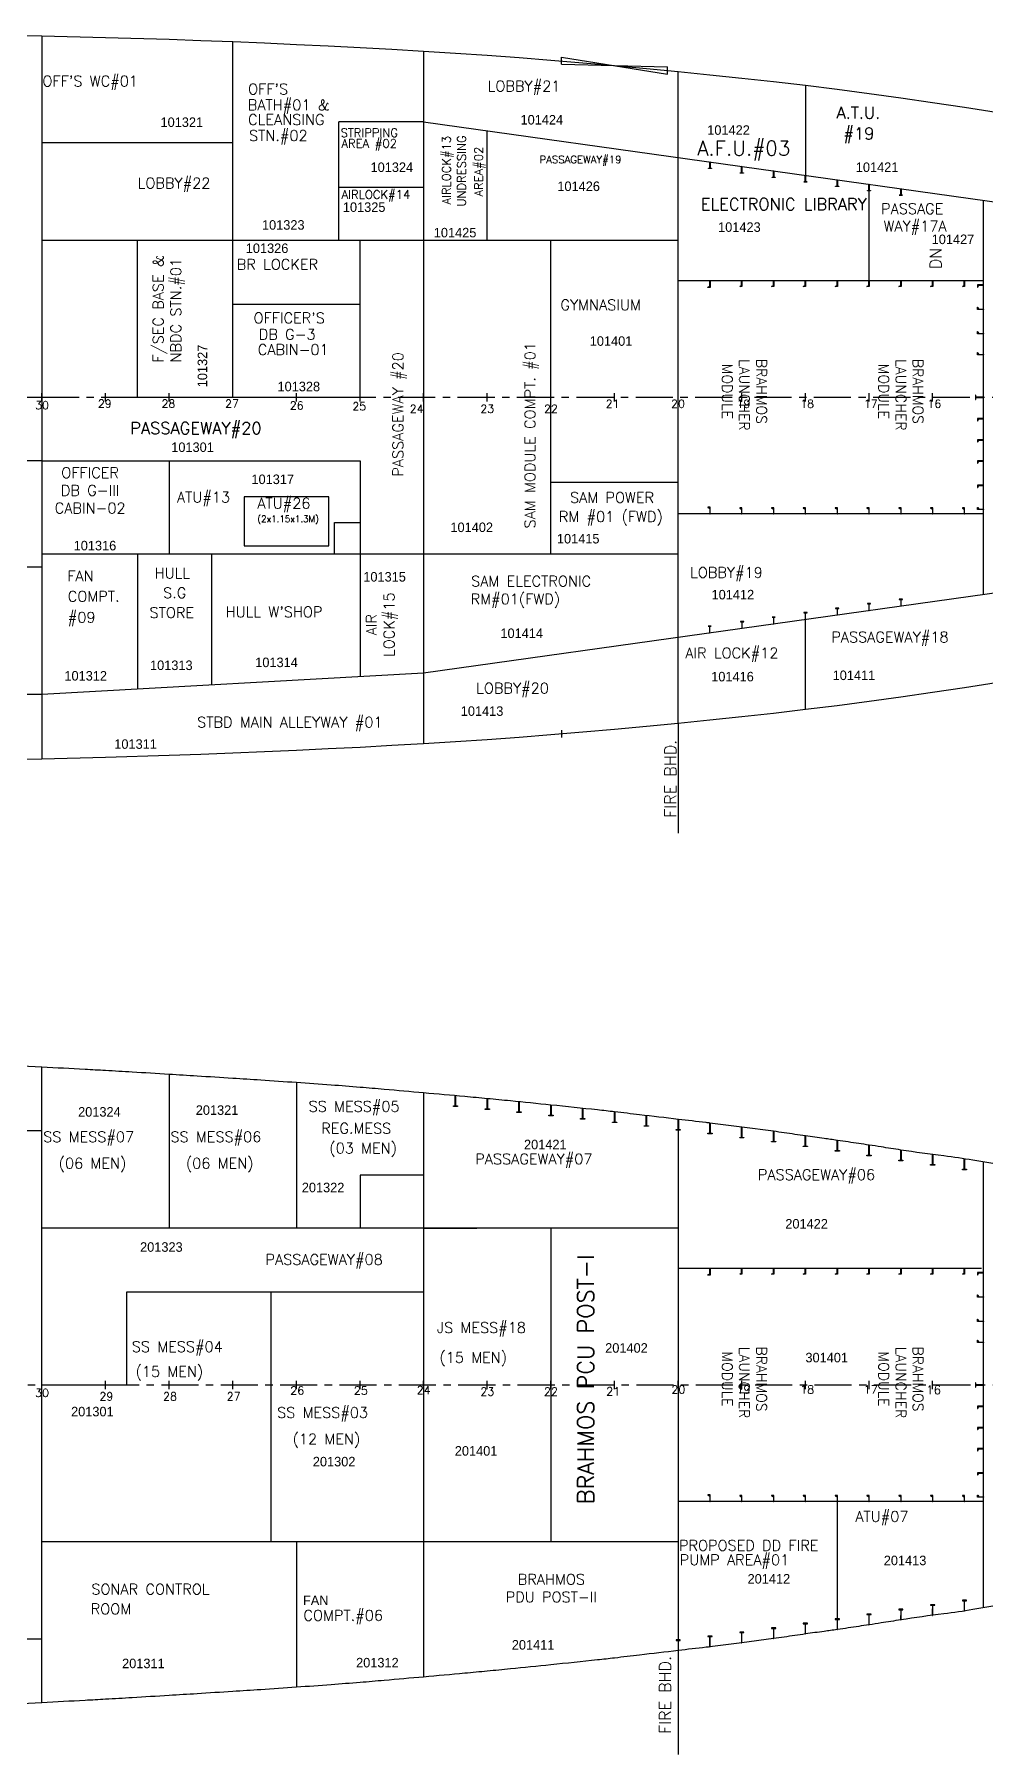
# Model space of a CAD drawing. Header units: millimetres. Extents: x 4499 to 177087, y -131598 to 56514.
# Drawn here: x 116877 to 139303, y -69140 to -28564 of the extents above; entities that cross this region are included whole.
import ezdxf
from ezdxf.enums import TextEntityAlignment as Align

# ---------------------------------------------------------------- set-up
doc = ezdxf.new("R2010")
doc.units = ezdxf.units.MM
doc.header["$LTSCALE"] = 700
doc.header["$MEASUREMENT"] = 0
doc.linetypes.add('CENTER', pattern=[2, 1.25, -0.25, 0.25, -0.25])
for name, color, linetype in [('00', 7, 'Continuous'), ('01', 7, 'Continuous'), ('1 DECK', 7, 'Continuous'), ('2 DECK', 7, 'Continuous'), ('3 DECK', 7, 'Continuous'), ('COMPT.NOS', 4, 'Continuous'), ('COMPTNAME', 7, 'Continuous')]:
    doc.layers.add(name, color=color, linetype=linetype)
doc.styles.add('ROMANS', font='romans.shx', dxfattribs={"height": 150})
doc.styles.add('style1', font='romans.shx', dxfattribs={"height": 250})

msp = doc.modelspace()

# ---------------------------------------------------------------- linework, layer by layer
at = {"color": 18, "true_color": 0x000000}
for p, q in [((117054, -28595), (117054, -45652)), ((126054, -28957), (126054, -45290)), ((132055, -44807), (132055, -29440)), ((135055, -29764), (135055, -31887)), ((126054, -30624), (140306, -32624)), ((132055, -33424), (117054, -33424)), ((121554, -37124), (121554, -33424)), ((129055, -40824), (129055, -33424)), ((121554, -34924), (124554, -34924)), ((102053, -37124), (117054, -37124)), ((109554, -37124), (117054, -37124)), ((117054, -37224), (117054, -37024)), ((117054, -37224), (117054, -37024)), ((118554, -37224), (118554, -37024)), ((120054, -37224), (120054, -37024)), ((123054, -37224), (123054, -37024)), ((124554, -37224), (124554, -37024)), ((126054, -37224), (126054, -37024)), ((127555, -37224), (127555, -37024)), ((129055, -37224), (129055, -37024)), ((130555, -37224), (130555, -37024)), ((132055, -37224), (132055, -37024)), ((133555, -37224), (133555, -37024)), ((135055, -37224), (135055, -37024)), ((136555, -37224), (136555, -37024)), ((138055, -37224), (138055, -37024)), ((117054, -38624), (121554, -38624)), ((120054, -38624), (120054, -40824)), ((120054, -38624), (120054, -40824)), ((132055, -40824), (117054, -40824)), ((102053, -41124), (117054, -41124)), ((126054, -43624), (140306, -41624)), ((135055, -44484), (135055, -42361)), ((70552, -44124), (117054, -44124)), ((117054, -67916), (117054, -52926)), ((120054, -53095), (120054, -56721)), ((123054, -53290), (123054, -56721)), ((126054, -53532), (126054, -67310)), ((109554, -54421), (117054, -54421)), ((132055, -56721), (117054, -56721)), ((129055, -56721), (129055, -64121)), ((129055, -56721), (129055, -64121)), ((122454, -58221), (122454, -64121)), ((117054, -60521), (117054, -60321)), ((118554, -60521), (118554, -60321)), ((120054, -60521), (120054, -60321)), ((121554, -60521), (121554, -60321)), ((123054, -60521), (123054, -60321)), ((124554, -60521), (124554, -60321)), ((126054, -60521), (126054, -60321)), ((127555, -60521), (127555, -60321)), ((129055, -60521), (129055, -60321)), ((130555, -60521), (130555, -60321)), ((132055, -60521), (132055, -60321)), ((133555, -60521), (133555, -60321)), ((135055, -60521), (135055, -60321)), ((136555, -60521), (136555, -60321)), ((138055, -60521), (138055, -60321)), ((132055, -64121), (117054, -64121)), ((117054, -66421), (109554, -66421))]:
    msp.add_line(p, q, dxfattribs=at)
at = {"color": 18, "linetype": 'Continuous', "true_color": 0x000000}
for p, q in [((121554, -33424), (121554, -28733)), ((121554, -31124), (117054, -31124)), ((89553, -37124), (117054, -37124)), ((132055, -54156), (132055, -66686))]:
    msp.add_line(p, q, dxfattribs=at)
at = {"color": 18, "linetype": 'ByBlock', "true_color": 0x000000}
for p, q in [((129305, -29270), (129305, -29102)), ((129305, -29102), (131805, -29502)), ((129305, -29270), (129305, -29102)), ((129305, -29102), (131805, -29502)), ((129305, -29270), (131805, -29333)), ((129305, -29270), (131805, -29333)), ((131805, -29502), (131805, -29333)), ((131805, -29502), (131805, -29333)), ((129305, -44978), (129305, -45146)), ((132055, -54156), (132055, -54656))]:
    msp.add_line(p, q, dxfattribs=at)
at = {"color": 18, "linetype": 'CENTER', "true_color": 0x000000}
msp.add_line((7870, -60421), (163784, -60421), dxfattribs=at)
at = {"color": 18, "true_color": 0x000000}
for points in [[(119304, -37124), (119304, -37124), (124554, -37124), (124554, -33424)], [(119304, -37124), (119304, -33424)], [(117054, -38624), (112804, -38624), (112804, -41124)], [(121554, -38624), (124554, -38624), (124554, -40824)], [(117054, -60421), (119054, -60421), (119054, -58221), (126054, -58221)]]:
    msp.add_lwpolyline(points, dxfattribs=at)
at = {"color": 18, "linetype": 'CENTER', "true_color": 0x000000}
msp.add_lwpolyline([(7322, -37124), (117054, -37124), (167714, -37124)], dxfattribs=at)
at = {"color": 18, "true_color": 0x000000}
msp.add_lwpolyline([(124554, -40824), (123954, -40824), (123954, -40074), (124554, -40074)], close=True, dxfattribs=at)
at = {"layer": '00', "color": 18, "true_color": 0x000000}
for p, q in [((124054, -33424), (124054, -30624)), ((126054, -30624), (124054, -30624)), ((126054, -32174), (124054, -32174)), ((139255, -41772), (139255, -32476)), ((117054, -44124), (126054, -43624)), ((139255, -65679), (139255, -55163)), ((139205, -57671), (132055, -57671)), ((139255, -63171), (132055, -63171))]:
    msp.add_line(p, q, dxfattribs=at)
at = {"layer": '01', "color": 18, "linetype": 'ByBlock', "true_color": 0x000000}
for p, q in [((127555, -33424), (127555, -30834)), ((132805, -31729), (132805, -31571)), ((133555, -31834), (133555, -31676)), ((134305, -31939), (134305, -31781)), ((135805, -31992), (135805, -32150)), ((137305, -32202), (137305, -32360)), ((129055, -39124), (132055, -39124)), ((119304, -40824), (119304, -43999)), ((121054, -40824), (121054, -43902)), ((132055, -44807), (132055, -47404)), ((126804, -53599), (126804, -53659)), ((127555, -53669), (127555, -53723)), ((128304, -53742), (128304, -53798)), ((129055, -53819), (129055, -53857)), ((129805, -53897), (129805, -53956)), ((130555, -53979), (130555, -54033)), ((131305, -54067), (131305, -54123)), ((126054, -56721), (127305, -56721)), ((117054, -60421), (117054, -59671)), ((123054, -64121), (123054, -67552)), ((138055, -65858), (138055, -65699)), ((138805, -65750), (138805, -65498)), ((136555, -66079), (136555, -65827)), ((137305, -65962), (137305, -65862)), ((132805, -66598), (132805, -66346)), ((133555, -66501), (133555, -66249)), ((134305, -66404), (134305, -66390)), ((135055, -66295), (135055, -66262)), ((132055, -66686), (132055, -69140))]:
    msp.add_line(p, q, dxfattribs=at)
for points in [[(132809, -31723), (132843, -31723), (132843, -31729), (132767, -31729), (132767, -31723), (132801, -31723), (132801, -31570), (132809, -31571)], [(133559, -31828), (133593, -31828), (133593, -31834), (133517, -31834), (133517, -31828), (133551, -31828), (133551, -31676), (133559, -31677)], [(134309, -31933), (134343, -31933), (134343, -31939), (134267, -31939), (134267, -31933), (134301, -31933), (134301, -31781), (134309, -31782)], [(135059, -32039), (135093, -32039), (135093, -32045), (135017, -32045), (135017, -32039), (135051, -32039), (135051, -31886), (135059, -31887)], [(135809, -32144), (135843, -32144), (135843, -32150), (135767, -32150), (135767, -32144), (135801, -32144), (135801, -31991), (135809, -31993)], [(136559, -32249), (136593, -32249), (136593, -32255), (136517, -32255), (136517, -32249), (136551, -32249), (136551, -32097), (136559, -32098)], [(137309, -32354), (137343, -32354), (137343, -32360), (137267, -32360), (137267, -32354), (137301, -32354), (137301, -32202), (137309, -32203)], [(132809, -34528), (132809, -34528), (132809, -34534), (132755, -34534), (132755, -34528), (132801, -34504), (132801, -34374), (132809, -34374)], [(133559, -34508), (133559, -34508), (133559, -34514), (133505, -34514), (133505, -34508), (133551, -34484), (133551, -34374), (133559, -34374)], [(134309, -34508), (134309, -34508), (134309, -34514), (134255, -34514), (134255, -34508), (134301, -34484), (134301, -34374), (134309, -34374)], [(135059, -34508), (135059, -34508), (135059, -34514), (135005, -34514), (135005, -34508), (135051, -34484), (135051, -34374), (135059, -34374)], [(135809, -34508), (135809, -34508), (135809, -34514), (135755, -34514), (135755, -34508), (135801, -34484), (135801, -34374), (135809, -34374)], [(136559, -34508), (136559, -34508), (136559, -34514), (136505, -34514), (136505, -34508), (136551, -34484), (136551, -34374), (136559, -34374)], [(137309, -34508), (137309, -34508), (137309, -34514), (137255, -34514), (137255, -34508), (137301, -34484), (137301, -34374), (137309, -34374)], [(138059, -34508), (138059, -34508), (138059, -34514), (138005, -34514), (138005, -34508), (138051, -34484), (138051, -34374), (138059, -34374)], [(138809, -34508), (138809, -34508), (138809, -34514), (138755, -34514), (138755, -34508), (138801, -34484), (138801, -34374), (138809, -34374)], [(139121, -34474), (139121, -34474), (139115, -34474), (139115, -34528), (139121, -34528), (139145, -34482), (139255, -34482), (139255, -34474)], [(139121, -35054), (139121, -35054), (139115, -35054), (139115, -35000), (139121, -35000), (139145, -35046), (139255, -35046), (139255, -35054)], [(139121, -35624), (139121, -35624), (139115, -35624), (139115, -35570), (139121, -35570), (139145, -35616), (139255, -35616), (139255, -35624)], [(139121, -36124), (139121, -36124), (139115, -36124), (139115, -36070), (139121, -36070), (139145, -36116), (139255, -36116), (139255, -36124)], [(139121, -37624), (139121, -37624), (139115, -37624), (139115, -37678), (139121, -37678), (139145, -37632), (139255, -37632), (139255, -37624)], [(139121, -38124), (139121, -38124), (139115, -38124), (139115, -38178), (139121, -38178), (139145, -38132), (139255, -38132), (139255, -38124)], [(139121, -38624), (139121, -38624), (139115, -38624), (139115, -38678), (139121, -38678), (139145, -38632), (139255, -38632), (139255, -38624)], [(139121, -39194), (139121, -39194), (139115, -39194), (139115, -39248), (139121, -39248), (139145, -39202), (139255, -39202), (139255, -39194)], [(123821, -39474), (121821, -39474), (121821, -40624), (123821, -40624)], [(132809, -39720), (132809, -39720), (132809, -39714), (132755, -39714), (132755, -39720), (132801, -39744), (132801, -39874), (132809, -39874)], [(133559, -39740), (133559, -39740), (133559, -39734), (133505, -39734), (133505, -39740), (133551, -39764), (133551, -39874), (133559, -39874)], [(134309, -39740), (134309, -39740), (134309, -39734), (134255, -39734), (134255, -39740), (134301, -39764), (134301, -39874), (134309, -39874)], [(135059, -39740), (135059, -39740), (135059, -39734), (135005, -39734), (135005, -39740), (135051, -39764), (135051, -39874), (135059, -39874)], [(135809, -39740), (135809, -39740), (135809, -39734), (135755, -39734), (135755, -39740), (135801, -39764), (135801, -39874), (135809, -39874)], [(136559, -39740), (136559, -39740), (136559, -39734), (136505, -39734), (136505, -39740), (136551, -39764), (136551, -39874), (136559, -39874)], [(137309, -39740), (137309, -39740), (137309, -39734), (137255, -39734), (137255, -39740), (137301, -39764), (137301, -39874), (137309, -39874)], [(138059, -39740), (138059, -39740), (138059, -39734), (138005, -39734), (138005, -39740), (138051, -39764), (138051, -39874), (138059, -39874)], [(138809, -39740), (138809, -39740), (138809, -39734), (138755, -39734), (138755, -39740), (138801, -39764), (138801, -39874), (138809, -39874)], [(139121, -39774), (139121, -39774), (139115, -39774), (139115, -39720), (139121, -39720), (139145, -39766), (139255, -39766), (139255, -39774)], [(135809, -42104), (135843, -42104), (135843, -42098), (135767, -42098), (135767, -42104), (135801, -42104), (135801, -42256), (135809, -42255)], [(136559, -41998), (136593, -41998), (136593, -41992), (136517, -41992), (136517, -41998), (136551, -41998), (136551, -42151), (136559, -42150)], [(137309, -41893), (137343, -41893), (137343, -41887), (137267, -41887), (137267, -41893), (137301, -41893), (137301, -42046), (137309, -42045)], [(132802, -42526), (132836, -42526), (132836, -42520), (132760, -42520), (132760, -42526), (132794, -42526), (132794, -42678), (132802, -42677)], [(133566, -42419), (133600, -42419), (133600, -42413), (133524, -42413), (133524, -42419), (133558, -42419), (133558, -42571), (133566, -42570)], [(134309, -42314), (134343, -42314), (134343, -42308), (134267, -42308), (134267, -42314), (134301, -42314), (134301, -42467), (134309, -42466)], [(135059, -42209), (135093, -42209), (135093, -42203), (135017, -42203), (135017, -42209), (135051, -42209), (135051, -42362), (135059, -42360)], [(132809, -57825), (132809, -57825), (132809, -57831), (132755, -57831), (132755, -57825), (132801, -57801), (132801, -57671), (132809, -57671)], [(133559, -57805), (133559, -57805), (133559, -57811), (133505, -57811), (133505, -57805), (133551, -57781), (133551, -57671), (133559, -57671)], [(134309, -57805), (134309, -57805), (134309, -57811), (134255, -57811), (134255, -57805), (134301, -57781), (134301, -57671), (134309, -57671)], [(135059, -57805), (135059, -57805), (135059, -57811), (135005, -57811), (135005, -57805), (135051, -57781), (135051, -57671), (135059, -57671)], [(135809, -57805), (135809, -57805), (135809, -57811), (135755, -57811), (135755, -57805), (135801, -57781), (135801, -57671), (135809, -57671)], [(136559, -57805), (136559, -57805), (136559, -57811), (136505, -57811), (136505, -57805), (136551, -57781), (136551, -57671), (136559, -57671)], [(137309, -57805), (137309, -57805), (137309, -57811), (137255, -57811), (137255, -57805), (137301, -57781), (137301, -57671), (137309, -57671)], [(138059, -57805), (138059, -57805), (138059, -57811), (138005, -57811), (138005, -57805), (138051, -57781), (138051, -57671), (138059, -57671)], [(138809, -57805), (138809, -57805), (138809, -57811), (138755, -57811), (138755, -57805), (138801, -57781), (138801, -57671), (138809, -57671)], [(139121, -57771), (139121, -57771), (139115, -57771), (139115, -57825), (139121, -57825), (139145, -57779), (139255, -57779), (139255, -57771)], [(139121, -58351), (139121, -58351), (139115, -58351), (139115, -58297), (139121, -58297), (139145, -58343), (139255, -58343), (139255, -58351)], [(139121, -58921), (139121, -58921), (139115, -58921), (139115, -58867), (139121, -58867), (139145, -58913), (139255, -58913), (139255, -58921)], [(139121, -59421), (139121, -59421), (139115, -59421), (139115, -59367), (139121, -59367), (139145, -59413), (139255, -59413), (139255, -59421)], [(139121, -60921), (139121, -60921), (139115, -60921), (139115, -60975), (139121, -60975), (139145, -60929), (139255, -60929), (139255, -60921)], [(139121, -61421), (139121, -61421), (139115, -61421), (139115, -61475), (139121, -61475), (139145, -61429), (139255, -61429), (139255, -61421)], [(139121, -61921), (139121, -61921), (139115, -61921), (139115, -61975), (139121, -61975), (139145, -61929), (139255, -61929), (139255, -61921)], [(139121, -62491), (139121, -62491), (139115, -62491), (139115, -62545), (139121, -62545), (139145, -62499), (139255, -62499), (139255, -62491)], [(132809, -63017), (132809, -63017), (132809, -63011), (132755, -63011), (132755, -63017), (132801, -63041), (132801, -63171), (132809, -63171)], [(133559, -63037), (133559, -63037), (133559, -63031), (133505, -63031), (133505, -63037), (133551, -63061), (133551, -63171), (133559, -63171)], [(134309, -63037), (134309, -63037), (134309, -63031), (134255, -63031), (134255, -63037), (134301, -63061), (134301, -63171), (134309, -63171)], [(135059, -63037), (135059, -63037), (135059, -63031), (135005, -63031), (135005, -63037), (135051, -63061), (135051, -63171), (135059, -63171)], [(135809, -63037), (135809, -63037), (135809, -63031), (135755, -63031), (135755, -63037), (135801, -63061), (135801, -63171), (135809, -63171)], [(136559, -63037), (136559, -63037), (136559, -63031), (136505, -63031), (136505, -63037), (136551, -63061), (136551, -63171), (136559, -63171)], [(137309, -63037), (137309, -63037), (137309, -63031), (137255, -63031), (137255, -63037), (137301, -63061), (137301, -63171), (137309, -63171)], [(138059, -63037), (138059, -63037), (138059, -63031), (138005, -63031), (138005, -63037), (138051, -63061), (138051, -63171), (138059, -63171)], [(138809, -63037), (138809, -63037), (138809, -63031), (138755, -63031), (138755, -63037), (138801, -63061), (138801, -63171), (138809, -63171)], [(139121, -63071), (139121, -63071), (139115, -63071), (139115, -63017), (139121, -63017), (139145, -63063), (139255, -63063), (139255, -63071)]]:
    msp.add_lwpolyline(points, close=True, dxfattribs=at)
for points in [[(124554, -40824), (124554, -43707)], [(126054, -55471), (124554, -55471), (124554, -56721)]]:
    msp.add_lwpolyline(points, dxfattribs=at)
at = {"layer": '1 DECK', "color": 18, "true_color": 0x000000}
for points in [[(115554, -28564, 0), (117054, -28595, 0), (118554, -28634, 0), (120054, -28679, 0), (120804, -28705, 0), (121554, -28733, 0), (122304, -28765, 0), (123054, -28799, 0), (123804, -28835, 0), (124554, -28874, 0), (125304, -28914, 0), (126054, -28957, 0), (126804, -29004, 0), (127555, -29054, 0), (128305, -29109, 0), (129055, -29168, 0), (129805, -29232, 0), (130555, -29299, 0), (131305, -29368, 0), (132055, -29440, 0), (132805, -29516, 0), (133555, -29594, 0), (134305, -29676, 0), (135055, -29764, 0), (135805, -29856, 0), (136555, -29955, 0), (137305, -30059, 0), (138055, -30167, 0), (138805, -30280, 0), (139555, -30397, 0)], [(115554, -45684, 0), (117054, -45652, 0), (118554, -45613, 0), (120054, -45568, 0), (120804, -45543, 0), (121554, -45514, 0), (122304, -45483, 0), (123054, -45449, 0), (123804, -45412, 0), (124554, -45374, 0), (125304, -45333, 0), (126054, -45290, 0), (126804, -45244, 0), (127555, -45194, 0), (128305, -45139, 0), (129055, -45079, 0), (129805, -45016, 0), (130555, -44949, 0), (131305, -44880, 0), (132055, -44807, 0), (132805, -44732, 0), (133555, -44654, 0), (134305, -44572, 0), (135055, -44484, 0), (135805, -44391, 0), (136555, -44292, 0), (137305, -44189, 0), (138055, -44081, 0), (138805, -43968, 0), (139555, -43851, 0)]]:
    msp.add_polyline3d(points, dxfattribs=at)
at = {"layer": '2 DECK', "color": 18, "true_color": 0x000000}
for points in [[(139755, -55248), (139005, -55121, 0.01133), (138315, -55020, -0.007746), (137305, -54880, -0.000896), (136837, -54806, 0.001491), (136555, -54763, 0.000698), (136066, -54689, 0.001305), (135805, -54651, 0.002231), (135494, -54607, -0.001576), (135055, -54547, -0.002944), (134555, -54473, 0.005889), (134305, -54438), (133555, -54341), (132805, -54244, 0.003365), (132713, -54232, -0.000467), (132055, -54156, -0.000273), (131146, -54048, 0.000419), (130555, -53979, 0.002544), (130152, -53934, 0.000933), (129055, -53819, 0.000716), (128098, -53722, 0.001262), (127555, -53669, 0.000885), (127024, -53619, 0.000485), (126054, -53532, 0.000673), (125125, -53450, 0.001097), (124554, -53402, 0.001884), (123876, -53348, 0.001557), (123054, -53290, 0.000433), (122213, -53233, 0.000553), (121554, -53190, 0.000277), (120711, -53136, 0.000356), (120054, -53095, 0.000641), (119179, -53042, 0.000897), (118554, -53006, 0.000598), (118070, -52979, 0.000285), (117054, -52926, 0.00038), (115794, -52861, 0.001996)], [(139755, -65594), (139005, -65721, -0.01133), (138315, -65822, 0.007746), (137305, -65962, 0.000896), (136837, -66035, -0.001491), (136555, -66079, -0.000698), (136066, -66153, -0.001305), (135805, -66191, -0.002231), (135494, -66234, 0.001576), (135055, -66295, 0.002944), (134555, -66369, -0.005889), (134305, -66404), (133555, -66501), (132805, -66598, -0.003365), (132713, -66609, 0.000467), (132055, -66686, 0.000273), (131146, -66794, -0.000419), (130555, -66863, -0.002544), (130152, -66908, -0.000933), (129055, -67023, -0.000716), (128098, -67120, -0.001262), (127555, -67173, -0.000885), (127024, -67223, -0.000485), (126054, -67310, -0.000673), (125125, -67392, -0.001097), (124554, -67440, -0.001884), (123876, -67493, -0.001557), (123054, -67552, -0.000433), (122213, -67609, -0.000553), (121554, -67652, -0.000277), (120711, -67706, -0.000356), (120054, -67747, -0.000641), (119179, -67800, -0.000897), (118554, -67836, -0.000598), (118070, -67863, -0.000285), (117054, -67916, -0.00038), (115794, -67981, -0.001996)]]:
    msp.add_lwpolyline(points, format="xyb", dxfattribs=at)
at = {"layer": '3 DECK', "color": 18, "true_color": 0x000000}
for points in [[(126808, -53600), (126808, -53839), (126837, -53839), (126854, -53839), (126854, -53851), (126837, -53851), (126754, -53851), (126754, -53839), (126800, -53839), (126800, -53599), (126808, -53600)], [(127558, -53669), (127558, -53909), (127587, -53909), (127604, -53909), (127604, -53921), (127587, -53921), (127504, -53921), (127504, -53909), (127550, -53909), (127551, -53668), (127558, -53669)], [(128308, -53743), (128308, -53982), (128337, -53982), (128354, -53982), (128354, -53994), (128337, -53994), (128254, -53994), (128254, -53982), (128300, -53982), (128300, -53742), (128308, -53743)], [(129059, -53819), (129059, -54059), (129087, -54059), (129105, -54059), (129105, -54071), (129087, -54071), (129005, -54071), (129005, -54059), (129051, -54059), (129051, -53818), (129059, -53819)], [(129809, -53897), (129809, -54137), (129837, -54137), (129855, -54137), (129855, -54149), (129837, -54149), (129755, -54149), (129755, -54137), (129801, -54137), (129801, -53896), (129809, -53897)], [(130559, -53979), (130559, -54219), (130587, -54219), (130605, -54219), (130605, -54231), (130587, -54231), (130505, -54231), (130505, -54219), (130551, -54219), (130551, -53978), (130559, -53979)], [(131309, -54068), (131309, -54307), (131337, -54307), (131355, -54307), (131355, -54319), (131337, -54319), (131255, -54319), (131255, -54307), (131301, -54307), (131301, -54067), (131309, -54068)], [(132059, -54156), (132059, -54396), (132087, -54396), (132105, -54396), (132105, -54408), (132087, -54408), (132005, -54408), (132005, -54396), (132051, -54396), (132051, -54155), (132059, -54156)], [(132809, -54244), (132809, -54484), (132837, -54484), (132855, -54484), (132855, -54496), (132837, -54496), (132755, -54496), (132755, -54484), (132801, -54484), (132801, -54243), (132809, -54244)], [(133559, -54341), (133559, -54581), (133587, -54581), (133605, -54581), (133605, -54593), (133587, -54593), (133505, -54593), (133505, -54581), (133551, -54581), (133551, -54340), (133559, -54341)], [(134309, -54438), (134309, -54678), (134337, -54678), (134355, -54678), (134355, -54690), (134337, -54690), (134255, -54690), (134255, -54678), (134301, -54678), (134301, -54437), (134309, -54438)], [(135059, -54547), (135059, -54787), (135087, -54787), (135105, -54787), (135105, -54799), (135087, -54799), (135005, -54799), (135005, -54787), (135051, -54787), (135051, -54546), (135059, -54547)], [(135809, -54651), (135809, -54891), (135837, -54891), (135855, -54891), (135855, -54903), (135837, -54903), (135755, -54903), (135755, -54891), (135801, -54891), (135801, -54650), (135809, -54651)], [(136559, -54763), (136559, -55003), (136587, -55003), (136605, -55003), (136605, -55015), (136587, -55015), (136505, -55015), (136505, -55003), (136551, -55003), (136551, -54762), (136559, -54763)], [(137309, -54880), (137309, -55120), (137337, -55120), (137355, -55120), (137355, -55132), (137337, -55132), (137255, -55132), (137255, -55120), (137301, -55120), (137301, -54879), (137309, -54880)], [(138059, -54984), (138059, -55224), (138087, -55224), (138105, -55224), (138105, -55236), (138087, -55236), (138005, -55236), (138005, -55224), (138051, -55224), (138051, -54983), (138059, -54984)], [(138809, -55092), (138809, -55331), (138837, -55331), (138855, -55331), (138855, -55343), (138837, -55343), (138755, -55343), (138755, -55331), (138801, -55331), (138801, -55091), (138809, -55092)], [(137309, -65962), (137309, -65722), (137337, -65722), (137355, -65722), (137355, -65710), (137337, -65710), (137255, -65710), (137255, -65722), (137301, -65722), (137301, -65963), (137309, -65962)], [(138059, -65858), (138059, -65618), (138087, -65618), (138105, -65618), (138105, -65606), (138087, -65606), (138005, -65606), (138005, -65618), (138051, -65618), (138051, -65859), (138059, -65858)], [(138809, -65750), (138809, -65510), (138837, -65510), (138855, -65510), (138855, -65498), (138837, -65498), (138755, -65498), (138755, -65510), (138801, -65510), (138801, -65751), (138809, -65750)], [(135059, -66295), (135059, -66055), (135087, -66055), (135105, -66055), (135105, -66043), (135087, -66043), (135005, -66043), (135005, -66055), (135051, -66055), (135051, -66296), (135059, -66295)], [(135809, -66191), (135809, -65951), (135837, -65951), (135855, -65951), (135855, -65939), (135837, -65939), (135755, -65939), (135755, -65951), (135801, -65951), (135801, -66192), (135809, -66191)], [(136559, -66079), (136559, -65839), (136587, -65839), (136605, -65839), (136605, -65827), (136587, -65827), (136505, -65827), (136505, -65839), (136551, -65839), (136551, -66080), (136559, -66079)], [(132059, -66686), (132059, -66446), (132087, -66446), (132105, -66446), (132105, -66434), (132087, -66434), (132005, -66434), (132005, -66446), (132051, -66446), (132051, -66687), (132059, -66686)], [(132809, -66598), (132809, -66358), (132837, -66358), (132855, -66358), (132855, -66346), (132837, -66346), (132755, -66346), (132755, -66358), (132801, -66358), (132801, -66599), (132809, -66598)], [(133559, -66501), (133559, -66261), (133587, -66261), (133605, -66261), (133605, -66249), (133587, -66249), (133505, -66249), (133505, -66261), (133551, -66261), (133551, -66502), (133559, -66501)], [(134309, -66404), (134309, -66164), (134337, -66164), (134355, -66164), (134355, -66152), (134337, -66152), (134255, -66152), (134255, -66164), (134301, -66164), (134301, -66405), (134309, -66404)]]:
    msp.add_lwpolyline(points, dxfattribs=at)
at = {"layer": 'COMPTNAME', "color": 18, "linetype": 'ByBlock', "true_color": 0x000000}
for p, q in [((136555, -34374), (136555, -32255)), ((139255, -34374), (132055, -34374)), ((139255, -39874), (132055, -39874)), ((135809, -65939), (135809, -63171))]:
    msp.add_line(p, q, dxfattribs=at)
for points in [[(139075, -37128), (139255, -37128), (139255, -37120), (139075, -37120), (139075, -37074), (139063, -37074), (139063, -37174), (139075, -37174)], [(139075, -60425), (139255, -60425), (139255, -60417), (139075, -60417), (139075, -60371), (139063, -60371), (139063, -60471), (139075, -60471)]]:
    msp.add_lwpolyline(points, close=True, dxfattribs=at)

# ---------------------------------------------------------------- texts
at = {"color": 18, "true_color": 0x000000, "style": 'ROMANS'}
msp.add_text('A.T.U.', height=280, dxfattribs=at).set_placement((136819, -30550), align=Align.RIGHT)
msp.add_text('DN', height=275, rotation=90, dxfattribs=at).set_placement((138264, -34103))
for height, p in [(189, (117057, -37311)), (192.5, (117057, -60608))]:
    msp.add_text('30', height=height, dxfattribs=at).set_placement(p, align=Align.MIDDLE)
for s, height, p in [('29', 189, (118536, -37368)), ('28', 189, (120036, -37368)), ('27', 189, (121536, -37368)), ('26', 189, (123061, -37412)), ('25', 189, (124536, -37431)), ('24', 189, (125890, -37490)), ('23', 189, (127554, -37490)), ('22', 189, (129055, -37490)), ('21', 189, (130510, -37371)), ('20', 189, (132051, -37371)), ('19', 189, (133596, -37371)), ('18', 189, (135096, -37371)), ('17', 189, (136596, -37371)), ('16', 189, (138096, -37371)), ('26', 192.5, (123074, -60648)), ('25', 192.5, (124574, -60648)), ('24', 192.5, (126055, -60639)), ('20', 192.5, (132059, -60624)), ('19', 192.5, (133596, -60624)), ('18', 192.5, (135096, -60624)), ('17', 192.5, (136596, -60624)), ('16', 206.3, (138077, -60639)), ('29', 192.5, (118574, -60787)), ('28', 192.5, (120074, -60787)), ('27', 192.5, (121574, -60787)), ('23', 192.5, (127555, -60674)), ('22', 192.5, (129055, -60674)), ('21', 192.5, (130523, -60669))]:
    msp.add_text(s, height=height, dxfattribs=at).set_placement(p, align=Align.CENTER)
for p in [(132009, -45204), (131884, -66813)]:
    msp.add_text('FIRE BHD.', height=275, rotation=90, dxfattribs=at).set_placement(p, align=Align.RIGHT)
at = {"color": 18, "true_color": 0x000000, "insert": (122132, -39499), "char_height": 400.02, "width": 1855.18, "attachment_point": 1, "style": 'ROMANS'}
msp.add_mtext('{\\H0.625x;ATU#26\\P\\H0.6x;(2x1.15x1.3M)\\P }', dxfattribs=at)
at = {"layer": 'COMPT.NOS', "color": 18, "linetype": 'ByBlock', "true_color": 0x000000, "char_height": 225, "width": 1831.54, "attachment_point": 1}
for s, insert in [('101321', (119850, -30523)), ('101424', (128338, -30465)), ('101422', (132740, -30708)), ('101324', (124802, -31585)), ('101421', (136243, -31584)), ('101426', (129206, -32034)), ('101325', (124149, -32526)), ('101323', (122242, -32946)), ('101425', (126293, -33127)), ('101423', (132996, -32997)), ('101326', (121860, -33496)), ('101427', (138032, -33285)), ('101401', (129970, -35685)), ('101328', (122608, -36757)), ('101301', (120103, -38189)), ('101317', (121994, -38946)), ('101402', (126685, -40078)), ('101316', (117802, -40510)), ('101415', (129196, -40347)), ('101315', (124631, -41246)), ('101412', (132842, -41667)), ('101414', (127864, -42577)), ('101313', (119602, -43333)), ('101314', (122083, -43264)), ('101312', (117584, -43581)), ('101416', (132834, -43600)), ('101411', (135697, -43569)), ('101413', (126929, -44413)), ('101311', (118760, -45191)), ('201324', (117907, -53867)), ('201321', (120681, -53825)), ('201421', (128420, -54637)), ('201322', (123181, -55651)), ('201422', (134581, -56507)), ('201323', (119368, -57055)), ('201402', (130334, -59436)), ('301401', (135055, -59663)), ('201301', (117741, -60937)), ('201401', (126788, -61864)), ('201302', (123441, -62117)), ('201413', (136902, -64448)), ('201412', (133691, -64881)), ('201411', (128132, -66439)), ('201311', (118944, -66877)), ('201312', (124461, -66859))]:
    msp.add_mtext(s, dxfattribs=dict(at, insert=insert))
at = {"layer": 'COMPT.NOS', "color": 18, "linetype": 'ByBlock', "true_color": 0x000000, "insert": (120725, -36887), "char_height": 225, "width": 1831.54, "attachment_point": 1, "rotation": 90}
msp.add_mtext('101327', dxfattribs=at)
at = {"layer": 'COMPTNAME', "color": 18, "linetype": 'ByBlock', "true_color": 0x000000}
for s, height, style, p in [("OFF'S WC#01", 250.01, 'style1', (117067, -29791)), ('LOBBY#21', 250, 'style1', (127563, -29909)), ("OFF'S ", 250, 'style1', (121916, -29979)), ('BATH#01 & ', 250, 'style1', (121907, -30353)), ('CLEANSING', 250, 'style1', (121916, -30698)), ('STN.#02', 250, 'style1', (121936, -31076)), ('STRIPPING ', 200, 'style1', (124096, -30985)), ('AREA #02', 200, 'style1', (124115, -31237)), ('LOBBY#22', 250, 'style1', (119311, -32197)), ('AIRLOCK#14', 200, 'style1', (124119, -32442)), ('BR LOCKER', 250, 'style1', (121647, -34113)), ('GYMNASIUM', 250, 'style1', (129279, -35069)), ("OFFICER'S", 250, 'style1', (122043, -35377)), ('DB G-3 ', 250, 'style1', (122167, -35764)), ('CABIN-01', 250, 'style1', (122143, -36124)), ('ATU#13', 250, 'style1', (120237, -39605)), ('SAM POWER ', 250, 'style1', (129504, -39612)), ('RM #01 (FWD)', 250.01, 'style1', (129241, -40064)), ('FAN ', 250, 'ROMANS', (117652, -41464)), ('HULL ', 250, 'style1', (119712, -41395)), ('SAM ELECTRONIC ', 250.01, 'style1', (127174, -41586)), ('LOBBY#19', 250, 'style1', (132336, -41381)), ('COMPT.', 250, 'ROMANS', (117664, -41944)), ('S.G ', 250, 'style1', (119912, -41862)), ('RM#01(FWD)', 250, 'style1', (127162, -42007)), ('#09', 250, 'ROMANS', (117664, -42439)), ('STORE', 250, 'style1', (119592, -42329)), ('PASSAGEWAY#18', 250.03, 'ROMANS', (135665, -42905)), ('SS MESS#05', 250, 'style1', (123342, -53975)), ('REG.MESS', 250, 'style1', (123640, -54492)), ('SS MESS#07', 250, 'style1', (117084, -54693)), ('SS MESS#06', 250, 'style1', (120084, -54693)), ('(03 MEN)', 250, 'style1', (123829, -54959)), ('(06 MEN)', 250, 'style1', (117448, -55317)), ('(06 MEN)', 250, 'style1', (120448, -55317)), ('JS MESS#18', 250, 'style1', (126365, -59193)), ('SS MESS#04', 250, 'style1', (119174, -59644)), ('(15 MEN)', 250, 'style1', (126426, -59897)), ('(15 MEN)', 250, 'style1', (119261, -60230)), ('SS MESS#03', 250, 'style1', (122600, -61197)), ('(12 MEN)', 250, 'style1', (122964, -61821)), ('PROPOSED DD FIRE', 250.01, 'style1', (132073, -64332)), ('PUMP AREA#01', 250.01, 'style1', (132091, -64672)), ('SONAR CONTROL', 250.01, 'style1', (118220, -65364)), ('ROOM', 250, 'style1', (118204, -65829)), ('COMPT.#06', 250, 'style1', (123220, -65982))]:
    msp.add_text(s, height=height, dxfattribs=dict(at, style=style)).set_placement(p)
at = {"layer": 'COMPTNAME', "color": 18, "true_color": 0x000000}
for s, height, style, p in [('A.T.U.', 280, 'ROMANS', (136819, -30550)), ('#19', 280, 'ROMANS', (136680, -31040)), ('A.F.U.#03', 343.8, 'ROMANS', (134699, -31420)), ('ELECTRONIC LIBRARY', 280.01, 'ROMANS', (136502, -32708)), ('PASSAGE', 250, 'style1', (138306, -32802)), ('WAY#17A', 250, 'style1', (138385, -33211)), ('PASSAGEWAY#20', 280.01, 'ROMANS', (122233, -37993)), ('LOBBY#20', 250, 'style1', (129006, -44111)), ('STBD MAIN ALLEYWAY #01', 250.01, 'style1', (125085, -44913)), ('PASSAGEWAY#08', 250.01, 'style1', (125089, -57587))]:
    msp.add_text(s, height=height, dxfattribs=dict(at, style=style)).set_placement(p, align=Align.RIGHT)
at = {"layer": 'COMPTNAME', "color": 18, "linetype": 'ByBlock', "true_color": 0x000000, "style": 'style1'}
for s, height, p in [('AIRLOCK#13', 200, (126692, -32578)), ('UNDRESSING ', 200.01, (127047, -32624)), ('AREA#02', 200, (127449, -32388))]:
    msp.add_text(s, height=height, rotation=90, dxfattribs=at).set_placement(p)
at = {"layer": 'COMPTNAME', "color": 18, "true_color": 0x000000}
for s, height, style, p in [('PASSAGEWAY #20', 250.01, 'style1', (125572, -36061)), ('BRAHMOS PCU POST-I', 385.02, 'ROMANS', (130066, -57342)), ('BRAHMOS PCU POST-I', 385.02, 'ROMANS', (130066, -57342))]:
    msp.add_text(s, height=height, rotation=90, dxfattribs=dict(at, style=style)).set_placement(p, align=Align.RIGHT)
at = {"layer": 'COMPTNAME', "color": 18, "true_color": 0x000000, "style": 'style1'}
msp.add_text('SAM MODULE COMPT. #01', height=250.01, rotation=90, dxfattribs=at).set_placement((128687, -40217, 0))
at = {"layer": 'COMPTNAME', "color": 18, "linetype": 'ByBlock', "true_color": 0x000000}
msp.add_text('FAN', height=225, dxfattribs=at).set_placement((123209, -65614))
at = {"layer": 'COMPTNAME', "color": 18, "linetype": 'ByBlock', "true_color": 0x000000, "insert": (128786, -31430), "char_height": 250.01, "width": 2795.47, "attachment_point": 1, "style": 'style1'}
msp.add_mtext('{\\H0.6993x;PASSAGEWAY#19\\P\\H0.7511x; } ', dxfattribs=at)
at = {"layer": 'COMPTNAME', "color": 18, "true_color": 0x000000, "char_height": 250.01, "rotation": 90, "style": 'style1'}
for s, insert, width, attachment_point in [('F/SEC BASE & NBDC STN.#01', (119670, -36303), 3226.82, 1), ('AIR LOCK#15 ', (125071, -42489), 1307.84, 5)]:
    msp.add_mtext(s, dxfattribs=dict(at, insert=insert, width=width, attachment_point=attachment_point))
at = {"layer": 'COMPTNAME', "color": 18, "linetype": 'ByBlock', "true_color": 0x000000, "char_height": 250.01, "width": 3417.73, "attachment_point": 5, "rotation": 270, "style": 'style1'}
for insert in [(133616, -36984), (137306, -36984), (133616, -60281), (137306, -60281)]:
    msp.add_mtext('{\\H0.9697x;BRAHMOS\\P LAUNCHER\\PMODULE}', dxfattribs=dict(at, insert=insert))
at = {"layer": 'COMPTNAME', "color": 18, "true_color": 0x000000, "char_height": 250.01, "style": 'style1'}
for s, insert, width, attachment_point in [('\\pt1925;OFFICER\\P\\ptz;DB G-III\\PCABIN-02', (118191, -39321), 2336.59, 5), ("HULL W'SHOP", (122527, -42186), 2575.03, 5), ('AIR LOCK#12', (132222, -43030), 2625.29, 1), ('\\pt2832.86;{\\Fromans.shx|c0;PASSAGEWAY#07}', (127270, -54966), 1431.4, 1), ('\\pt3777.14;{\\Fromans.shx|c0;PASSAGEWAY#06}', (133933, -55337), 2570.58, 1), ('BRAHMOS \\PPDU POST-II', (129065, -65215), 3326.48, 5)]:
    msp.add_mtext(s, dxfattribs=dict(at, insert=insert, width=width, attachment_point=attachment_point))
at = {"layer": 'COMPTNAME', "color": 18, "true_color": 0x000000, "insert": (136231, -63398), "char_height": 250.01, "width": 2570.58, "attachment_point": 1}
msp.add_mtext('\\pt3777.14;{\\Fromans.shx|c0;ATU#07}', dxfattribs=at)

doc.saveas('drawing.dxf')
